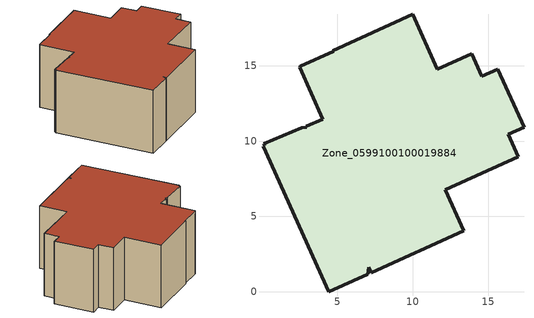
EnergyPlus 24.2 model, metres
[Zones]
Zone_0599100100019884
 floor ground (C_G): 2.93,11 4.04,11.46 2.49,14.92 2.54,14.98 4.76,15.97 4.68,16.02 10.01,18.43 11.63,14.78 13.92,15.8 14.6,14.31 15.65,14.79 17.39,10.91 16.34,10.44 17,8.95 12.17,6.78 13.4,4.05 7.25,1.28 7.1,1.61 7.02,1.18 4.41,0 0.06,9.66 0.17,9.7 0.11,9.84 2.63,10.88 2.98,10.91 z0
 wall outside (C_F): 13.4,4.05 12.17,6.78 17,8.95 16.34,10.44 17.39,10.91 15.65,14.79 14.6,14.31 13.92,15.8 11.63,14.78 10.01,18.43 4.68,16.02 4.76,15.97 2.54,14.98 2.49,14.92 4.04,11.46 2.93,11 2.98,10.91 2.63,10.88 0.11,9.84 0.17,9.7 0.06,9.66 4.41,0 7.02,1.18 7.1,1.61 7.25,1.28 13.4,4.05 z0:6.9
 roof outside (C_R): 4.68,16.02 4.76,15.97 2.54,14.98 2.49,14.92 4.04,11.46 2.93,11 2.98,10.91 2.63,10.88 0.11,9.84 0.17,9.7 0.06,9.66 4.41,0 7.02,1.18 7.1,1.61 7.25,1.28 13.4,4.05 12.17,6.78 17,8.95 16.34,10.44 17.39,10.91 15.65,14.79 14.6,14.31 13.92,15.8 11.63,14.78 10.01,18.43 z6.9
[BUILDING]
Pand.0599100100019884: North Axis=0; Terrain=City; Loads Convergence Tolerance Value=0.04; Temperature Convergence Tolerance Value=0.4; Solar Distribution=FullExterior; Maximum Number of Warmup Days=25; Minimum Number of Warmup Days=1
[Site:Location]
Rotterdam.The.Hague.AP_ZH_NLD Design_Conditions: Latitude=51.96; Longitude=4.45; Time Zone=1; Elevation=-4.5
[SITE:GROUNDTEMPERATURE:BUILDINGSURFACE]
18, 18, 18, 18, 18, 18, 18, 18, 18, 18, 18, 18
[MATERIAL] Thermal Absorptance=0.9; Solar Absorptance=0.7; Visible Absorptance=0.7
Name | Roughness | Thickness | Conductivity | Density | Specific Heat
G.D.2015-2018 | MediumSmooth | 0.15 | 0.0428571 | 540 | 1210
F.D.2015-2018 | Rough | 0.3 | 0.0666667 | 1920 | 840
R.D.2015-2018 | MediumRough | 0.2 | 0.0333333 | 1500 | 1000
[CONSTRUCTION]
C_G: G.D.2015-2018
C_F: F.D.2015-2018
C_R: R.D.2015-2018
[ZONE]
Zone_0599100100019884: Type=1; Multiplier=1; Ceiling Height=Autocalculate; Volume=Autocalculate; Floor Area=autocalculate; Part of Total Floor Area=Yes
[ZONEINFILTRATION:DESIGNFLOWRATE]
Infil_Zone_0599100100019884: Zone or ZoneList or Space or SpaceList=Zone_0599100100019884; Schedule=AlwaysOn; Design Flow Rate Calculation Method=Flow/Area; Flow Rate per Floor Area=0.0021; Constant Term Coefficient=1; Temperature Term Coefficient=0; Velocity Term Coefficient=0; Velocity Squared Term Coefficient=0
[HVACTEMPLATE:ZONE:IDEALLOADSAIRSYSTEM]
Zone_0599100100019884: Maximum Heating Supply Air Temperature=50; Minimum Cooling Supply Air Temperature=13; Maximum Heating Supply Air Humidity Ratio=0.0156; Minimum Cooling Supply Air Humidity Ratio=0.0077; Heating Limit=NoLimit; Cooling Limit=NoLimit; Dehumidification Control Type=ConstantSensibleHeatRatio; Cooling Sensible Heat Ratio=0.7; Dehumidification Setpoint=60; Humidification Control Type=None; Humidification Setpoint=30; Outdoor Air Method=None; Outdoor Air Flow Rate per Person=0.00944; Outdoor Air Flow Rate per Zone Floor Area=0; Outdoor Air Flow Rate per Zone=0; Demand Controlled Ventilation Type=None; Outdoor Air Economizer Type=NoEconomizer; Heat Recovery Type=None; Sensible Heat Recovery Effectiveness=0.7; Latent Heat Recovery Effectiveness=0.65
[ZONECONTROL:THERMOSTAT]
ThermostatControl_Zone_0599100100019884: Zone or ZoneList=Zone_0599100100019884; Control Type Schedule=DualSetpointControlType; Control 1=Thermostat_Zone_0599100100019884; Temperature Difference Between Cutout And Setpoint=0
[THERMOSTATSETPOINT:DUALSETPOINT]
Thermostat_Zone_0599100100019884: Heating Setpoint Temperature Schedule=HeatingSetpoint_Zone_0599100100019884; Cooling Setpoint Temperature Schedule=CoolingSetpoint_Zone_0599100100019884
[SCHEDULE:COMPACT]
HeatingSetpoint_Zone_0599100100019884: Through: 12/31, For: AllDays, Until: 24:00, 21
CoolingSetpoint_Zone_0599100100019884: Through: 12/31, For: AllDays, Until: 24:00, 24
DualSetpointControlType: Through: 12/31, For: AllDays, Until: 24:00, 4
AlwaysOn: Through: 12/31, For: AllDays, Until: 24:00, 1
